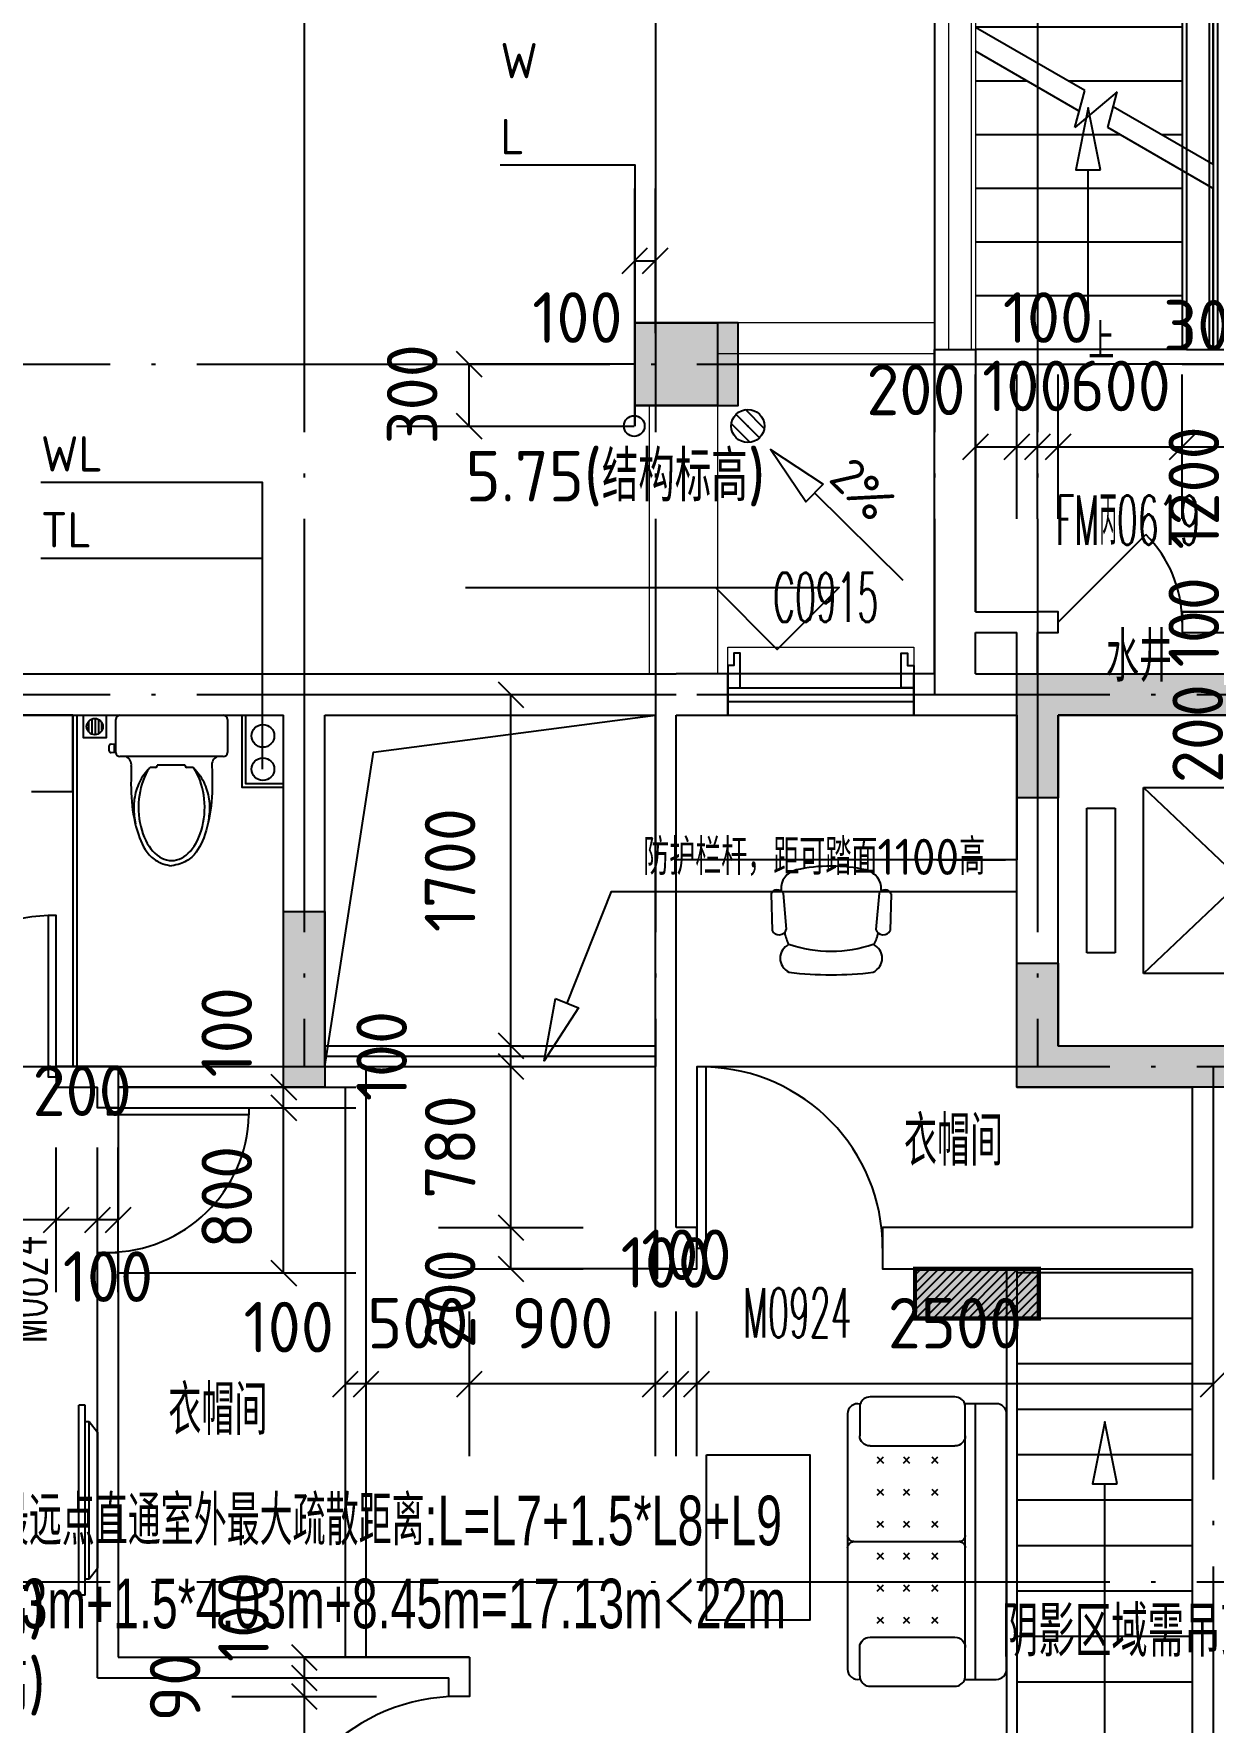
# Model space of a CAD drawing. Header units: millimetres. Extents: x -133666 to 228300, y -346623 to 180165.
# Drawn here: x -52664 to -46955, y -111564 to -103391 of the extents above; entities that cross this region are included whole.
import ezdxf
from ezdxf.enums import TextEntityAlignment as Align

# ---------------------------------------------------------------- set-up
doc = ezdxf.new("R2010")
doc.units = ezdxf.units.MM
doc.header["$LTSCALE"] = 1000
doc.linetypes.add('DASH', pattern=[0.35, 0.25, -0.1])
doc.linetypes.add('DOTE', pattern=[2.42, 2, -0.2, 0.02, -0.2])
doc.layers.get('0').update_dxf_attribs({"linetype": 'CONTINUOUS'})
doc.layers.add('0看线', color=9, linetype='CONTINUOUS', lineweight=0)
for name, color, linetype in [('0铝板', 34, 'CONTINUOUS'), ('0门窗套', 47, 'CONTINUOUS'), ('A-Lvtry', 5, 'CONTINUOUS'), ('AXIS_轴线_A', 1, 'DOTE'), ('COLU_柱墙_A', 2, 'CONTINUOUS'), ('COMP_栏杆_A', 163, 'CONTINUOUS'), ('DIM_引注_A', 3, 'CONTINUOUS'), ('DIM_标注_A', 3, 'CONTINUOUS'), ('DIM_标高_A', 3, 'CONTINUOUS'), ('DIM_符号_A', 3, 'CONTINUOUS'), ('EQU_厨卫设备_A', 6, 'CONTINUOUS'), ('EQU_活动家具_A', 237, 'CONTINUOUS'), ('EQUIP-箱柜', 3, 'CONTINUOUS'), ('HATCH_通用填充_A', 251, 'CONTINUOUS'), ('LINE_细线_A', 9, 'CONTINUOUS'), ('M门窗标号', 1, 'CONTINUOUS'), ('PUB_DIM', 3, 'CONTINUOUS'), ('STAIR_楼电梯_A', 9, 'CONTINUOUS'), ('TEXT_房间名称_A', 6, 'CONTINUOUS'), ('VPIPE-雨水', 4, 'DASH'), ('WALL_填充墙_A', 2, 'CONTINUOUS'), ('WIN_门窗_A', 4, 'CONTINUOUS')]:
    doc.layers.add(name, color=color, linetype=linetype)
doc.styles.add('_TCH_DIM', font='SIMPLEX.shx', dxfattribs={"width": 0.7, "bigfont": 'GBCBIG.shx'})
doc.styles.add('_TEL_DIM', font='', dxfattribs={"width": 0.8, "height": 3.5})
doc.styles.add('_中哲汉字字母', font='ZZ中哲字母', dxfattribs={"width": 0.7, "bigfont": 'ZZ中哲汉字'})
doc.styles.add('CADReader_TextStyle', font='tssdeng.shx', dxfattribs={"height": 0.2, "bigfont": 'gbcbig.shx'})
doc.styles.get('_TEL_DIM').set_extended_font_data('SimSun')

# ---------------------------------------------------------------- blocks, each defined once
blk = doc.blocks.new('mct-tl')
at = {"layer": '0门窗套'}
blk.add_lwpolyline([(60, 0), (60, -166.7), (30, -166.7), (30, -106.7), (0, -106.7), (0, 0), (60, 0)], dxfattribs=at)
blk = doc.blocks.new('hgjjujsg')
at = {"layer": '0看线'}
blk.add_lwpolyline([(10280, -396.7), (10280, -200), (9380, -200), (9380, -396.7)], dxfattribs=at)
at = {"layer": '0门窗套', "xscale": -1, "rotation": 180}
blk.add_blockref('mct-tl', (9380, -396.7), dxfattribs=at)
at = {"layer": '0门窗套', "rotation": 180}
blk.add_blockref('mct-tl', (10280, -396.7), dxfattribs=at)
blk = doc.blocks.new('tgueuiisyeuuw')
at = {"layer": 'HATCH_通用填充_A'}
h = blk.add_hatch(color=256, dxfattribs=at)
h.dxf.hatch_style = 1
h.paths.add_polyline_path([(2740, -1590), (2740, -1990), (3140, -1990), (3140, -1590)])
at = {"layer": '0看线'}
for p, q in [((240, -1590), (240, -440)), ((310, -1590), (310, -440)), ((420, -1590), (420, -440)), ((440, -1590), (440, -440)), ((2740, -1590), (2740, -440)), ((2760, -1590), (2760, -440)), ((2870, -1590), (2870, -440)), ((2940, -1590), (2940, -440)), ((240, -1990), (240, -3870)), ((310, -3870), (310, -1990)), ((420, -3870), (420, -1990)), ((440, -1990), (440, -3870)), ((2740, -1990), (2740, -3870)), ((2760, -3870), (2760, -1990)), ((2870, -3870), (2870, -1990)), ((2940, -1990), (2940, -3870)), ((-810, -3740), (240, -3740)), ((2940, -3740), (3990, -3740)), ((-810, -3890), (240, -3890)), ((2940, -3890), (3990, -3890))]:
    blk.add_line(p, q, dxfattribs=at)
for points in [[(-1140, -4140), (-1140, -5440)], [(-810, -4140), (-810, -5440)], [(3990, -4140), (3990, -5440)], [(4320, -4140), (4320, -5440)]]:
    blk.add_lwpolyline(points, dxfattribs=at)
at = {"layer": '0铝板'}
for points in [[(990, -120), (2190, -120), (2190, -240), (990, -240), (990, -120)], [(1265, -240), (1265, -150), (1315, -150), (1315, -180), (1365, -180), (1365, -150), (1415, -150), (1415, -180), (1465, -180), (1465, -150), (1515, -150), (1515, -180), (1565, -180), (1565, -150), (1590, -150)], [(1915, -240), (1915, -150), (1865, -150), (1865, -180), (1815, -180), (1815, -150), (1765, -150), (1765, -180), (1715, -180), (1715, -150), (1665, -150), (1665, -180), (1615, -180), (1615, -150), (1590, -150)]]:
    blk.add_lwpolyline(points, dxfattribs=at)
at = {"layer": 'COLU_柱墙_A', "linetype": 'Continuous'}
for points in [[(440, -40), (440, -440), (40, -440), (40, -40), (440, -40)], [(3140, -40), (3140, -440), (2740, -440), (2740, -40), (3140, -40)], [(440, -1590), (440, -1990), (40, -1990), (40, -1590), (440, -1590)], [(3140, -1590), (3140, -1990), (2740, -1990), (2740, -1590), (3140, -1590)], [(-810, -4140), (-810, -3740), (-1210, -3740), (-1210, -4140), (-810, -4140)], [(4390, -4140), (4390, -3740), (3990, -3740), (3990, -4140), (4390, -4140)]]:
    blk.add_lwpolyline(points, dxfattribs=at)
at = {"layer": 'STAIR_楼电梯_A'}
for p, q in [((440, -1790), (1460, -1790)), ((1460, -1790), (500, -1790)), ((1440, -1790), (1440, -3870)), ((1460, -1790), (1460, -3870)), ((1720, -1790), (1460, -1790)), ((1570, -1790), (1570, -3870)), ((1610, -1790), (1570, -1790)), ((1590, -2974.2), (1590, -1790)), ((1590, -1790), (1590, -3870)), ((1590, -2974.2), (1590, -1790)), ((1590, -1790), (1590, -2974.2)), ((1590, -1790), (1590, -3870)), ((1610, -1790), (1610, -3870)), ((1720, -1790), (2740, -1790)), ((1720, -1790), (1720, -3870)), ((1730, -1790), (2680, -1790)), ((1740, -1790), (1740, -3870)), ((1440, -2050), (440, -2050)), ((1740, -2050), (2740, -2050)), ((1440, -2310), (440, -2310)), ((1740, -2310), (2740, -2310)), ((2212.1, -2615.1), (2740, -2310.3)), ((2238.9, -2715.1), (2740, -2425.8)), ((1440, -2570), (440, -2570)), ((1740, -2570), (2290.2, -2570)), ((2260.5, -2795.5), (2212.1, -2615.1)), ((2490.2, -2570), (2740, -2570)), ((1590, -2974.2), (2073.8, -2694.9)), ((2100.6, -2794.9), (2054.4, -2622.6)), ((2054.4, -2622.6), (2260.5, -2795.5)), ((1440, -2830), (440, -2830)), ((1590, -3089.7), (2100.6, -2794.9)), ((1740, -2830), (1839.8, -2830)), ((2039.8, -2830), (2740, -2830)), ((1440, -3090), (440, -3090)), ((1590, -3870), (1590, -3089.7)), ((1590, -3870), (1590, -3089.7)), ((1590, -3089.7), (1590, -3870)), ((1740, -3090), (2740, -3090)), ((1440, -3350), (440, -3350)), ((1740, -3350), (2740, -3350)), ((1440, -3610), (440, -3610)), ((1740, -3610), (2740, -3610)), ((1460, -3870), (440, -3870)), ((1720, -3870), (1460, -3870)), ((1720, -3870), (2740, -3870))]:
    blk.add_line(p, q, dxfattribs=at)
at = {"layer": 'WALL_填充墙_A', "linetype": 'Continuous'}
blk.add_lwpolyline([(2740, -440), (2740, -240), (440, -240), (440, -440), (2740, -440)], dxfattribs=at)
blk = doc.blocks.new('h54j54j45j4m')
at = {"layer": 'TEXT_房间名称_A', "style": '_中哲汉字字母', "width": 0.7}
for s, p in [('水井', (-286658.8, 324364.1)), ('衣帽间', (-287636.7, 322020)), ('衣帽间', (-291197.3, 320717.6)), ('室内最远点直通室外最大疏散距离:L=L7+1.5*L8+L9', (-292351.8, 320183.1)), ('=2.63m+1.5*4.03m+8.45m=17.13m＜22m', (-292351.8, 319781.1))]:
    blk.add_text(s, height=240, dxfattribs=at).set_placement(p)
blk = doc.blocks.new('554y54y')
at = {"layer": 'M门窗标号', "style": '_TCH_DIM', "width": 0.494118}
for s, p in [('FM丙0619', (-286902.8, 325026.1)), ('C0915', (-288270.4, 324652.5)), ('M0924', (-288415.6, 321189.3))]:
    blk.add_text(s, height=238, dxfattribs=at).set_placement(p)
blk.add_text('M0824', height=238, rotation=90, dxfattribs=at).set_placement((-291788.1, 321161))
blk = doc.blocks.new('A$C2E3860E6')
at = {"layer": 'HATCH_通用填充_A'}
h = blk.add_hatch(color=256, dxfattribs=at)
h.dxf.hatch_style = 1
h.paths.add_polyline_path([(39600, 200), (40000, 200), (40000, 0), (39400, 0), (39400, 850), (39600, 850)])
h.paths.add_polyline_path([(46600, 200), (46200, 200), (46200, 0), (46800, 0), (46800, 850), (46600, 850)])
h.paths.add_polyline_path([(22400, 200), (22800, 200), (22800, 0), (22200, 0), (22200, 850), (22400, 850)])
h.paths.add_polyline_path([(29400, 200), (29000, 200), (29000, 0), (29600, 0), (29600, 850), (29400, 850)])
h.paths.add_polyline_path([(41950, 15750), (41450, 15750), (41450, 15350), (41950, 15350)])
h.paths.add_polyline_path([(44750, 15750), (44250, 15750), (44250, 15350), (44750, 15350)])
h.paths.add_polyline_path([(38600, 9900), (38600, 10750), (38800, 10750), (38800, 9900)])
h.paths.add_polyline_path([(47600, 9900), (47600, 10750), (47400, 10750), (47400, 9900)])
h.paths.add_polyline_path([(41950, 17300), (41450, 17300), (41450, 16900), (41950, 16900)])
h.paths.add_polyline_path([(44750, 17300), (44250, 17300), (44250, 16900), (44750, 16900)])
h.paths.add_polyline_path([(40800, 13600), (40300, 13600), (40300, 13200), (40800, 13200)])
h.paths.add_polyline_path([(45900, 13600), (45400, 13600), (45400, 13200), (45900, 13200)])
h.paths.add_polyline_path([(35700, 11700), (35700, 11200), (35500, 11200), (35500, 11900), (36350, 11900), (36350, 11700)])
h.paths.add_polyline_path([(34600, 9900), (34600, 8450), (34400, 8450), (34400, 10100), (34600, 10100)])
h.paths.add_polyline_path([(35150, 5900), (34600, 5900), (34600, 6550), (34400, 6550), (34400, 5700), (35150, 5700)])
h.paths.add_polyline_path([(43200, 5900), (43000, 5900), (43000, 5050), (43200, 5050)])
h.paths.add_polyline_path([(43850, 11700), (43850, 11300), (44050, 11300), (44050, 11900), (42150, 11900), (42150, 9900), (44050, 9900), (44050, 10500), (43850, 10500), (43850, 10100), (42350, 10100), (42350, 11700)])
h.paths.add_polyline_path([(50500, 11700), (50500, 11200), (50700, 11200), (50700, 11900), (49850, 11900), (49850, 11700)])
h.paths.add_polyline_path([(51600, 9900), (51600, 8450), (51800, 8450), (51800, 10100), (51600, 10100)])
h.paths.add_polyline_path([(51050, 5900), (51600, 5900), (51600, 6550), (51800, 6550), (51800, 5700), (51050, 5700)])
h.paths.add_polyline_path([(24750, 15750), (24250, 15750), (24250, 15350), (24750, 15350)])
h.paths.add_polyline_path([(27550, 15750), (27050, 15750), (27050, 15350), (27550, 15350)])
h.paths.add_polyline_path([(21400, 9900), (21400, 10750), (21600, 10750), (21600, 9900)])
h.paths.add_polyline_path([(30400, 9900), (30400, 10750), (30200, 10750), (30200, 9900)])
h.paths.add_polyline_path([(24750, 17300), (24250, 17300), (24250, 16900), (24750, 16900)])
h.paths.add_polyline_path([(27550, 17300), (27050, 17300), (27050, 16900), (27550, 16900)])
h.paths.add_polyline_path([(23600, 13600), (23100, 13600), (23100, 13200), (23600, 13200)])
h.paths.add_polyline_path([(28700, 13600), (28200, 13600), (28200, 13200), (28700, 13200)])
h.paths.add_polyline_path([(18500, 11700), (18500, 11200), (18300, 11200), (18300, 11900), (19150, 11900), (19150, 11700)])
h.paths.add_polyline_path([(17400, 9900), (17400, 8450), (17200, 8450), (17200, 10100), (17400, 10100)], flags=17)
h.paths.add_polyline_path([(17950, 5900), (17400, 5900), (17400, 6550), (17200, 6550), (17200, 5700), (17950, 5700)])
h.paths.add_polyline_path([(26000, 5900), (25800, 5900), (25800, 5050), (26000, 5050)])
h.paths.add_polyline_path([(25150, 11700), (25150, 11300), (24950, 11300), (24950, 11900), (26850, 11900), (26850, 9900), (24950, 9900), (24950, 10500), (25150, 10500), (25150, 10100), (26650, 10100), (26650, 11700)])
h.paths.add_polyline_path([(33300, 11700), (33300, 11200), (33500, 11200), (33500, 11900), (32650, 11900), (32650, 11700)])
h.paths.add_polyline_path([(34400, 9900), (34400, 8450), (34600, 8450), (34600, 10100), (34400, 10100)])
h.paths.add_polyline_path([(33850, 5900), (34400, 5900), (34400, 6550), (34600, 6550), (34600, 5700), (33850, 5700)])
h.paths.add_polyline_path([(9850, 15750), (10350, 15750), (10350, 15350), (9850, 15350)])
h.paths.add_polyline_path([(7050, 15750), (7550, 15750), (7550, 15350), (7050, 15350)])
h.paths.add_polyline_path([(13200, 9900), (13200, 10750), (13000, 10750), (13000, 9900)])
h.paths.add_polyline_path([(4200, 9900), (4200, 10750), (4400, 10750), (4400, 9900)])
h.paths.add_polyline_path([(9850, 17300), (10350, 17300), (10350, 16900), (9850, 16900)])
h.paths.add_polyline_path([(7050, 17300), (7550, 17300), (7550, 16900), (7050, 16900)])
h.paths.add_polyline_path([(11000, 13600), (11500, 13600), (11500, 13200), (11000, 13200)])
h.paths.add_polyline_path([(5900, 13600), (6400, 13600), (6400, 13200), (5900, 13200)])
h.paths.add_polyline_path([(16100, 11700), (16100, 11200), (16300, 11200), (16300, 11900), (15450, 11900), (15450, 11700)])
h.paths.add_polyline_path([(5200, 200), (5600, 200), (5600, 0), (5000, 0), (5000, 850), (5200, 850)])
h.paths.add_polyline_path([(17200, 9900), (17200, 8450), (17400, 8450), (17400, 10100), (17200, 10100)])
h.paths.add_polyline_path([(16650, 5900), (17200, 5900), (17200, 6550), (17400, 6550), (17400, 5700), (16650, 5700)])
h.paths.add_polyline_path([(12200, 200), (11800, 200), (11800, 0), (12400, 0), (12400, 850), (12200, 850)])
h.paths.add_polyline_path([(8600, 5900), (8800, 5900), (8800, 5050), (8600, 5050)])
h.paths.add_polyline_path([(9450, 11700), (9450, 11300), (9650, 11300), (9650, 11900), (7750, 11900), (7750, 9900), (9650, 9900), (9650, 10500), (9450, 10500), (9450, 10100), (7950, 10100), (7950, 11700)])
h.paths.add_polyline_path([(1300, 11700), (1300, 11200), (1100, 11200), (1100, 11900), (1950, 11900), (1950, 11700)])
h.paths.add_polyline_path([(200, 9900), (200, 8450), (0, 8450), (0, 10100), (200, 10100)])
h.paths.add_polyline_path([(750, 5900), (200, 5900), (200, 6550), (0, 6550), (0, 5700), (750, 5700)])
edge = h.paths.add_edge_path()
edge.add_line((38750, 5900), (38750, 5700))
edge.add_line((38750, 5700), (39400, 5700))
edge.add_line((39400, 5700), (39400, 5200))
edge.add_line((39400, 5200), (39600, 5200))
edge.add_line((39600, 5200), (39600, 5900))
edge.add_line((39600, 5900), (38750, 5900))
edge.add_line((47450, 5900), (47450, 5700))
edge.add_line((47450, 5700), (46800, 5700))
edge.add_line((46800, 5700), (46800, 5200))
edge.add_line((46800, 5200), (46600, 5200))
edge.add_line((46600, 5200), (46600, 5900))
edge.add_line((46600, 5900), (47450, 5900))
edge.add_line((21550, 5900), (21550, 5700))
edge.add_line((21550, 5700), (22200, 5700))
edge.add_line((22200, 5700), (22200, 5200))
edge.add_line((22200, 5200), (22400, 5200))
edge.add_line((22400, 5200), (22400, 5900))
edge.add_line((22400, 5900), (21550, 5900))
edge.add_line((30250, 5900), (30250, 5700))
edge.add_line((30250, 5700), (29600, 5700))
edge.add_line((29600, 5700), (29600, 5200))
edge.add_line((29600, 5200), (29400, 5200))
edge.add_line((29400, 5200), (29400, 5900))
edge.add_line((29400, 5900), (30250, 5900))
edge.add_line((13050, 5900), (13050, 5700))
edge.add_line((13050, 5700), (12400, 5700))
edge.add_line((12400, 5700), (12400, 5200))
edge.add_line((12400, 5200), (12200, 5200))
edge.add_line((12200, 5200), (12200, 5900))
edge.add_line((12200, 5900), (13050, 5900))
edge.add_line((4350, 5900), (4350, 5700))
edge.add_line((4350, 5700), (5000, 5700))
edge.add_line((5000, 5700), (5000, 5200))
edge.add_line((5000, 5200), (5200, 5200))
edge.add_line((5200, 5200), (5200, 5900))
edge.add_line((5200, 5900), (4350, 5900))
at = {"layer": 'COLU_柱墙_A', "elevation": 0}
blk.add_lwpolyline([(23600, 13600), (23100, 13600), (23100, 13200), (23600, 13200)], close=True, dxfattribs=at)
at = {"layer": 'COLU_柱墙_A'}
for points in [[(25150, 11700), (25150, 11300), (24950, 11300), (24950, 11900), (26850, 11900), (26850, 9900), (24950, 9900), (24950, 10500), (25150, 10500), (25150, 10100), (26650, 10100), (26650, 11700), (25150, 11700)], [(21400, 9900), (21400, 10750), (21600, 10750), (21600, 9900), (21400, 9900)]]:
    blk.add_lwpolyline(points, dxfattribs=at)
blk = doc.blocks.new('J54J6K6K')
at = {"layer": 'DIM_标注_A', "linetype": 'Continuous'}
for points in [[(-288939.9, 326051), (-288939.9, 326751)], [(-288840.3, 326051), (-288840.3, 326751)], [(-289001.8, 326339.2), (-288878.1, 326462.9)], [(-288902.2, 326339.2), (-288778.4, 326462.9)], [(-288939.9, 325601), (-288939.9, 326401), (-288840.3, 326401), (-288840.3, 325601)], [(-289804.8, 325962.9), (-289681.1, 325839.2)], [(-290092.9, 325901), (-289392.9, 325901)], [(-288942.9, 325901), (-289742.9, 325901), (-289742.9, 325601), (-288942.9, 325601)], [(-286740.3, 324401), (-285940.3, 324401), (-285940.3, 325901), (-286740.3, 325901)], [(-286290.3, 325901), (-285590.3, 325901)], [(-287290.3, 325151), (-287290.3, 325851)], [(-287090.3, 325151), (-287090.3, 325851)], [(-286990.3, 325151), (-286990.3, 325851)], [(-286890.3, 325151), (-286890.3, 325851)], [(-286290.3, 325151), (-286290.3, 325851)], [(-289804.8, 325662.9), (-289681.1, 325539.2)], [(-290092.9, 325601), (-289392.9, 325601)], [(-287352.2, 325439.2), (-287228.4, 325562.9)], [(-287152.2, 325439.2), (-287028.4, 325562.9)], [(-287052.2, 325439.2), (-286928.4, 325562.9)], [(-286952.2, 325439.2), (-286828.4, 325562.9)], [(-286352.2, 325439.2), (-286228.4, 325562.9)], [(-287290.3, 324701), (-287290.3, 325501), (-284990.3, 325501), (-284990.3, 324701)], [(-286290.3, 324701), (-285590.3, 324701)], [(-286290.3, 324601), (-285590.3, 324601)], [(-286290.3, 324401), (-285590.3, 324401)], [(-291440.3, 322501), (-291440.3, 321758.5), (-293640.3, 321758.5), (-293640.3, 322501)], [(-290702.2, 322462.9), (-290578.4, 322339.2)], [(-291440.3, 321501.1), (-290640.3, 321501.1), (-290640.3, 322401), (-291440.3, 322401)], [(-290990.3, 322401), (-290290.3, 322401)], [(-290702.2, 322363), (-290578.4, 322239.2)], [(-290990.3, 322301.1), (-290290.3, 322301.1)], [(-291740.3, 321408.5), (-291740.3, 322108.5)], [(-291540.3, 321408.5), (-291540.3, 322108.5)], [(-291440.3, 321408.5), (-291440.3, 322108.5)], [(-291802.2, 321696.6), (-291678.4, 321820.3)], [(-291602.2, 321696.6), (-291478.4, 321820.3)], [(-291502.2, 321696.6), (-291378.4, 321820.3)], [(-286140.3, 321764.1), (-286140.3, 320964.1), (-290340.3, 320964.1), (-290340.3, 321764.1)], [(-290702.2, 321563), (-290578.4, 321439.2)], [(-290990.3, 321501.1), (-290290.3, 321501.1)], [(-290340.3, 320614.1), (-290340.3, 321314.1)], [(-290240.3, 320614.1), (-290240.3, 321314.1)], [(-289740.3, 320614.1), (-289740.3, 321314.1)], [(-288840.3, 320614.1), (-288840.3, 321314.1)], [(-288740.3, 320614.1), (-288740.3, 321314.1)], [(-288640.5, 320614.1), (-288640.5, 321314.1)], [(-290402.2, 320902.2), (-290278.4, 321026)], [(-290302.2, 320902.2), (-290178.4, 321026)], [(-289802.2, 320902.2), (-289678.4, 321026)], [(-288902.2, 320902.2), (-288778.4, 321026)], [(-288802.2, 320902.2), (-288678.4, 321026)], [(-288702.3, 320902.2), (-288578.6, 321026)], [(-286202.2, 320902.2), (-286078.4, 321026)], [(-286202.2, 320902.2), (-286078.4, 321026)], [(-290602.2, 319702.9), (-290478.4, 319579.2)], [(-290890.3, 319641), (-290190.3, 319641)], [(-290602.2, 319602.9), (-290478.4, 319479.2)], [(-289740.3, 319641), (-290540.3, 319641), (-290540.3, 318301), (-289740.3, 318301)], [(-290890.3, 319541), (-290190.3, 319541)], [(-290602.2, 319513.3), (-290478.4, 319389.6)], [(-290890.3, 319451.5), (-290190.3, 319451.5)]]:
    blk.add_lwpolyline(points, dxfattribs=at)
at = {"layer": 'DIM_标高_A', "linetype": 'Continuous'}
blk.add_lwpolyline([(-289759.2, 324819.3), (-287950.2, 324819.3), (-288250.2, 324519.3), (-288550.2, 324819.3)], dxfattribs=at)
at = {"layer": 'DIM_符号_A', "linetype": 'Continuous'}
for points in [[(-289591.3, 326865.1), (-288939.9, 326865.1), (-288939.9, 325601)], [(-288027.6, 325319.5), (-288111.9, 325234.1), (-288283.2, 325487.6), (-288027.6, 325319.5)], [(-291815.2, 325329.1), (-290744.2, 325329.1), (-290744.2, 323940)], [(-288069.8, 325276.8), (-287642.2, 324854.6)], [(-291815.2, 324961.6), (-290744.2, 324961.6)], [(-289268.1, 322806.8), (-289053.3, 323347.1), (-287090.3, 323347.1)], [(-289323.8, 322829), (-289212.3, 322784.7), (-289378.9, 322528), (-289323.8, 322829)]]:
    blk.add_lwpolyline(points, dxfattribs=at)
at = {"layer": 'PUB_DIM', "linetype": 'Continuous'}
for points in [[(-289602.2, 324362.9), (-289478.4, 324239.2)], [(-289890.3, 324301), (-289190.3, 324301)], [(-288740.3, 321521), (-289540.3, 321521), (-289540.3, 324301), (-288740.3, 324301)], [(-289602.2, 322662.9), (-289478.4, 322539.2)], [(-289890.3, 322601), (-289190.3, 322601)], [(-289602.2, 322562.9), (-289478.4, 322439.2)], [(-289890.3, 322501), (-289190.3, 322501)], [(-289890.3, 321721), (-289190.3, 321721)], [(-289602.2, 321782.9), (-289478.4, 321659.2)], [(-289602.2, 321582.9), (-289478.4, 321459.2)], [(-289890.3, 321521), (-289190.3, 321521)]]:
    blk.add_lwpolyline(points, dxfattribs=at)
at = {"layer": 'DIM_引注_A', "color": 7, "style": 'CADReader_TextStyle'}
blk.add_text('阴影区域需吊顶，下方净高2400', height=245, dxfattribs=at).set_placement((-284390.8, 319888.5), align=Align.TOP_RIGHT)
at = {"layer": 'DIM_标注_A', "color": 7, "style": 'CADReader_TextStyle'}
for s, rotation, p in [('100', 360.00001, (-289217.9, 326126)), ('100', 360.00001, (-286940.3, 326126)), ('300', 360.00001, (-286140.3, 326089)), ('300', 90, (-290017.9, 325754.6)), ('200', 360.00001, (-287579.3, 325776)), ('100', 360.00001, (-287040.3, 325795)), ('600', 360.00001, (-286590.3, 325795)), ('1200', 90, (-286234.3, 325301)), ('100', 90, (-286234.3, 324651)), ('200', 90, (-286215.3, 324112)), ('100', 90, (-290915.3, 322666)), ('200', 360.00001, (-291615.3, 322383.5)), ('800', 90, (-290915.3, 321868.1)), ('100', 360.00001, (-291490.3, 321483.5)), ('100', 90, (-290834.3, 319836)), ('90', 90, (-291165.3, 319496.2))]:
    blk.add_text(s, height=245, rotation=rotation, dxfattribs=at).set_placement(p, align=Align.MIDDLE)
for s, p in [('100', (-288690.4, 321589.1)), ('100', (-288790.3, 321552.1)), ('500', (-289990.3, 321258.1)), ('900', (-289290.3, 321258.1)), ('2500', (-287390.4, 321258.1)), ('100', (-290615.3, 321239.1))]:
    blk.add_text(s, height=245, dxfattribs=at).set_placement(p, align=Align.MIDDLE)
at = {"layer": 'DIM_标高_A', "color": 7, "style": 'CADReader_TextStyle'}
blk.add_text('5.75(结构标高)', height=245, dxfattribs=at).set_placement((-289759.3, 325480.8), align=Align.TOP_LEFT)
for s, p in [('5.8(建筑标高)', (-291790.1, 319995.1)), ('5.75(结构标高)', (-291790.1, 319627.6))]:
    blk.add_text(s, height=245, dxfattribs=at).set_placement(p, align=Align.TOP_RIGHT)
at = {"layer": 'DIM_符号_A', "style": 'CADReader_TextStyle'}
for s, p in [('W', (-289591.3, 327232.6)), ('L', (-289591.3, 326865.1)), ('WL', (-291815.2, 325329.1)), ('TL', (-291815.2, 324961.6))]:
    blk.add_text(s, height=171.5, dxfattribs=at).set_placement(p, align=Align.BOTTOM_LEFT)
at = {"layer": 'DIM_符号_A', "color": 7, "style": 'CADReader_TextStyle'}
blk.add_text('2%%%', height=175, rotation=-44.64022, dxfattribs=at).set_placement((-287839.8, 325295.6), align=Align.MIDDLE)
blk.add_text('防护栏杆，距可踏面1100高', height=175, dxfattribs=at).set_placement((-288071.8, 323522.1), align=Align.MIDDLE)
at = {"layer": 'PUB_DIM', "color": 7, "style": 'CADReader_TextStyle'}
for s, p in [('1700', (-289834.3, 323451)), ('100', (-290165.3, 322551)), ('780', (-289834.3, 322111)), ('200', (-289834.3, 321376))]:
    blk.add_text(s, height=245, rotation=449.99999, dxfattribs=at).set_placement(p, align=Align.MIDDLE)
blk = doc.blocks.new('A$C43C32891')
at = {"layer": 'EQU_活动家具_A'}
for p, q in [((410, 2950), (10, 2950)), ((410, 2400), (410, 2950)), ((210, 2885), (210, 2465)), ((0, 2675), (420, 2675)), ((410, 2400), (10, 2400)), ((592.3, 2375), (592.3, 575)), ((844.1, 2375), (844.1, 575)), ((3019.3, 1015), (3019.3, 1935)), ((3019.3, 1015), (3019.3, 1935)), ((3049.3, 1935), (3019.3, 1935)), ((3049.3, 1015), (3049.3, 1935)), ((3049.3, 1856.2), (3068.2, 1856.2)), ((3068.2, 1093.8), (3068.2, 1856.2)), ((3068.2, 1856.2), (3110, 1804.4)), ((3110, 1804.4), (3110, 1145.6)), ((3068.2, 1093.8), (3110, 1145.6)), ((3049.3, 1093.8), (3068.2, 1093.8)), ((3049.3, 1015), (3019.3, 1015)), ((410, 550), (10, 550)), ((410, 550), (410, 0)), ((210, 65), (210, 485)), ((0, 275), (420, 275)), ((410, 0), (10, 0))]:
    blk.add_line(p, q, dxfattribs=at)
for points in [[(80, 2805), (80, 2545), (340, 2545), (340, 2805)], [(10, 575), (10, 2375), (2210, 2375), (2210, 575)], [(447.1, 2204.9), (70.7, 2204.9), (70.7, 1504.6), (447.1, 1504.6)], [(447.1, 745.1), (70.7, 745.1), (70.7, 1445.4), (447.1, 1445.4)], [(80, 145), (80, 405), (340, 405), (340, 145)]]:
    blk.add_lwpolyline(points, close=True, dxfattribs=at)
for points in [[(112.5, 2772.5), (112.5, 2577.5), (307.5, 2577.5), (307.5, 2772.5), (112.5, 2772.5)], [(112.5, 177.5), (112.5, 372.5), (307.5, 372.5), (307.5, 177.5), (112.5, 177.5)]]:
    blk.add_lwpolyline(points, dxfattribs=at)
blk = doc.blocks.new('A$C34F157F5')
at = {"layer": 'EQU_活动家具_A'}
for p, q in [((0, 1256.2), (1650, 1256.2, 0)), ((0, 556.2), (0, 1256.2)), ((1650, 1256.2, 0), (1650, 556.2, 0)), ((1650, 556.2, 0), (0, 556.2)), ((1262.5, 556.2, 0), (1594.6, 556.2, 0)), ((508.4, 411.6, 0), (508.9, 405, 0)), ((992.4, 411.6, 0), (991.8, 405, 0)), ((992.4, 411.6, 0), (992, 405.1, 0)), ((459.5, 391.3, 0), (464.5, 214.1, 0)), ((518.3, 394.7, 0), (533.3, 219.1, 0)), ((982.5, 394.7, 0), (967.4, 219.1, 0)), ((1041.3, 391.3, 0), (1036.2, 214.1, 0))]:
    blk.add_line(p, q, dxfattribs=at)
for centre, major_axis, start_param, end_param in [((609.2, 419.5, 0), (101.2, 0), 1.851945, 3.228859), ((750.4, -118.6, 0), (-713.4, 0), 4.472843, 4.951935), ((891.6, 419.5, 0), (-101.2, 0), 3.054326, 4.43124), ((489.7, 382.1, 0), (31.9, 0), 0.454538, 2.814934), ((1011.1, 382.1, 0), (-31.9, 0), 3.468251, 5.828647), ((498, 226.4, 0), (36.2, 0), 3.528295, 6.058626), ((726.5, 228.6, 0), (202.4, 0), 3.269608, 3.599082), ((777.1, 228.6, 0), (-202.4, 0), 2.68114, 3.000304), ((1002.7, 226.4, 0), (36.2, 0), 3.366152, 5.896483), ((590.7, 80, 0), (-87.4, 0), -1.040344, 1.040344), ((750.4, 633.2, 0), (574.5, 0), 4.349517, 5.075261), ((910.1, 80, 0), (-87.4, 0), 2.101249, 4.181937), ((750.4, 1428.4, 0), (1581.5, 0), 4.583073, 4.841705)]:
    blk.add_ellipse(centre, major_axis=major_axis, ratio=0.903226, start_param=start_param, end_param=end_param, dxfattribs=at)
blk = doc.blocks.new('座便')
for p, q in [((-270, -200), (-270, -40)), ((-250, -20), (250, -20)), ((270, -40), (270, -200)), ((-270, -162.3), (-292.7, -160.5)), ((-270, -162.3), (-292.7, -160.5)), ((-276.1, -198.8), (-276.1, -161.8)), ((-276.1, -198.8), (-276.1, -161.8)), ((-303.5, -170.5), (-303.5, -190.2)), ((-303.5, -170.5), (-303.5, -190.2)), ((-292.7, -200.1), (-270, -198.4)), ((-292.7, -200.1), (-270, -198.4)), ((-221.7, -220), (-250, -220)), ((221.7, -220), (-221.7, -220)), ((221.7, -220), (-221.7, -220)), ((250, -220), (221.7, -220)), ((-77.3, -272.6), (-100.5, -272.6)), ((-77.3, -272.6), (-100.5, -272.6)), ((-69.3, -262), (-69.3, -264.6)), ((65.1, -262), (-69.3, -262)), ((-69.3, -262), (-69.3, -264.6)), ((65.1, -262), (-69.3, -262)), ((65.1, -264.6), (65.1, -262)), ((65.1, -264.6), (65.1, -262)), ((100.5, -272.6), (73.1, -272.6)), ((100.5, -272.6), (73.1, -272.6))]:
    blk.add_line(p, q)
for centre, radius, start, end in [((-250, -40), 20, 90, 180), ((250, -40), 20, 0, 90), ((250, -40), 20, 0, 90), ((-293.5, -170.5), 10, 85.56158, 180), ((-293.5, -170.5), 10, 85.56158, 180), ((-293.5, -190.2), 10, 180, 274.43842), ((-293.5, -190.2), 10, 180, 274.43842), ((-250, -200), 20, 180, 270), ((-238.3, -260.4), 43.7, 351.37849, 67.65047), ((238.3, -260.4), 43.7, 112.34953, 188.62151), ((250, -200), 20, 270, 0), ((-100.5, -280.6), 8, 90, 145.22779), ((-100.5, -280.6), 8, 90, 145.22779), ((-77.3, -264.6), 8, 270, 0), ((-77.3, -264.6), 8, 270, 0), ((73.1, -264.6), 8, 180, 270), ((73.1, -264.6), 8, 180, 270), ((100.5, -280.6), 8, 34.77221, 90), ((100.5, -280.6), 8, 34.77221, 90)]:
    blk.add_arc(centre, radius, start, end)
blk.add_ellipse((0, -466.8), major_axis=(0, 256.5), ratio=0.624298, start_param=0.73236, end_param=5.550825)
for points, knots in [([(-195.1, -266.9), (-196.6, -324.4), (-199.4, -436.2), (-170.6, -586.5), (-119.1, -698.5), (-49.6, -739.9), (-14.2, -746.4), (0, -749)], [0, 0, 0, 0, 171.873008, 333.949451, 459.747669, 524.048243, 567.39816, 567.39816, 567.39816, 567.39816]), ([(-107.1, -276), (-116.1, -285.9), (-144.6, -317.3), (-174.9, -382.8), (-187.7, -466.4), (-179.2, -520.4), (-175, -546.4)], [0, 0, 0, 0, 40.186691, 126.909564, 211.63779, 290.070492, 290.070492, 290.070492, 290.070492]), ([(-107.1, -276), (-116.1, -285.9), (-144.6, -317.3), (-174.9, -382.8), (-187.7, -466.4), (-179.2, -520.4), (-175, -546.4)], [0, 0, 0, 0, 40.186691, 126.909564, 211.63779, 290.070492, 290.070492, 290.070492, 290.070492]), ([(195.1, -266.9), (196.6, -324.4), (199.4, -436.2), (170.6, -586.5), (119.1, -698.5), (49.6, -739.9), (14.2, -746.4), (0, -749)], [0, 0, 0, 0, 171.873008, 333.949451, 459.747669, 524.048243, 567.39816, 567.39816, 567.39816, 567.39816]), ([(107.1, -276), (116.1, -285.9), (144.6, -317.3), (174.9, -382.8), (187.7, -466.4), (179.2, -520.4), (175, -546.4)], [0, 0, 0, 0, 40.186691, 126.909564, 211.63779, 290.070492, 290.070492, 290.070492, 290.070492]), ([(107.1, -276), (116.1, -285.9), (144.6, -317.3), (174.9, -382.8), (187.7, -466.4), (179.2, -520.4), (175, -546.4)], [0, 0, 0, 0, 40.186691, 126.909564, 211.63779, 290.070492, 290.070492, 290.070492, 290.070492])]:
    blk.add_open_spline(points, degree=3, knots=knots)
blk = doc.blocks.new('*X834')
at = {"color": 0}
for p, q in [((-250, 32.8), (-82.8, 200)), ((-250, 68.2), (-118.2, 200)), ((-250, 103.6), (-153.6, 200)), ((-250, 138.9), (-188.9, 200)), ((-250, 174.3), (-224.3, 200)), ((-247.5, 0), (-47.5, 200)), ((-212.1, 0), (-12.1, 200)), ((-176.8, 0), (23.2, 200)), ((-141.4, 0), (58.6, 200)), ((-106.1, 0), (93.9, 200)), ((-70.7, 0), (129.3, 200)), ((-35.4, 0), (164.6, 200)), ((0, 0), (200, 200)), ((35.4, 0), (235.4, 200)), ((70.7, 0), (250, 179.3)), ((106.1, 0), (250, 143.9)), ((141.4, 0), (250, 108.6)), ((176.8, 0), (250, 73.2)), ((212.1, 0), (250, 37.9)), ((247.5, 0), (250, 2.5))]:
    blk.add_line(p, q, dxfattribs=at)
blk = doc.blocks.new('$equip$00002943')
for p, q in [((-0.75, 0.6), (-0.75, 0)), ((0.75, 0.6), (-0.75, 0.6)), ((0.75, 0), (0.75, 0.6)), ((-0.75, 0), (0.75, 0))]:
    blk.add_line(p, q)
for points, const_width in [([(-0.75, 0.6), (-0.75, 0), (0.75, 0), (0.75, 0.6), (-0.75, 0.6), (-0.75, 0)], 0.05), ([(-0.75, 0.3), (0.75, 0.3)], 0.6)]:
    blk.add_lwpolyline(points, dxfattribs=dict(const_width=const_width))
for p in [(0, 0.6), (-0.75, 0.3), (0.75, 0.3), (0, 0)]:
    blk.add_point(p)
at = {"xscale": 0.00300000000061118, "yscale": 0.00300000000061118, "zscale": 0.00300000000061118}
blk.add_blockref('*X834', (0, 0), dxfattribs=at)
at = {"color": 7, "style": '_TEL_DIM', "flags": 1}
for tag in ['A', 'REMARK']:
    blk.add_attdef(tag, text='', height=0.00002, dxfattribs=at).set_placement((0, 0), align=Align.MIDDLE_CENTER)

msp = doc.modelspace()

# ---------------------------------------------------------------- hatches: boundary and pattern name
at = {"layer": 'EQU_厨卫设备_A'}
h = msp.add_hatch(dxfattribs=at)
h.set_pattern_fill('ANSI31', color=256, scale=10, angle=225, style=0)
h.set_pattern_definition([(270, (432615.536, -5497096.845), (-15.875, -9e-15), [])])
edge = h.paths.add_edge_path()
edge.add_arc((-52368.9, -106744.6), 39.3, 0, 360, ccw=False)

# ---------------------------------------------------------------- linework, layer by layer
at = {"layer": 'AXIS_轴线_A', "linetype": 'DOTE'}
for p, q in [((-51355, -100899.6), (-51355, -108389.6)), ((-49655, -100899.6, 0), (-49655, -108389.6, 0)), ((-48305, -100899.6), (-48305, -106589.6)), ((-47805, -100899.6), (-47805, -108389.6)), ((-73655, -104989.6), (-20255, -104989.6)), ((-73655, -106589.6), (-20255, -106589.6)), ((-73655, -108389.6), (-20255, -108389.6)), ((-46955, -108389.6), (-46955, -119189.6)), ((-73655, -110885), (-20255, -110885))]:
    msp.add_line(p, q, dxfattribs=at)
at = {"layer": 'COMP_栏杆_A'}
for p, q in [((-51255, -108289.6), (-49655, -108289.6)), ((-51255, -108339.6), (-49655, -108339.6)), ((-51255, -108389.6), (-49655, -108389.6))]:
    msp.add_line(p, q, dxfattribs=at)
at = {"layer": 'DIM_符号_A', "linetype": 'Continuous'}
for points in [[(-47500, -104049.6), (-47560, -103749.6), (-47620, -104049.6), (-47500, -104049.6)], [(-47560, -104789.6), (-47560, -104049.6)], [(-47420, -110410.3), (-47480, -110110.3), (-47540, -110410.3), (-47420, -110410.3)], [(-47955, -112064.6), (-47480, -112064.3), (-47480, -110410.3)]]:
    msp.add_lwpolyline(points, dxfattribs=at)
at = {"layer": 'EQU_厨卫设备_A'}
for p, q in [((-49151.1, -105346.2), (-49264.3, -105233.1)), ((-49128.5, -105300.9), (-49219, -105210.4)), ((-49196.4, -105368.8), (-49286.9, -105278.3)), ((-52475, -106689.6), (-52475, -108389.6)), ((-52455, -106689.6), (-52455, -108389.6))]:
    msp.add_line(p, q, dxfattribs=at)
for points in [[(-52675.8, -107059.6), (-52475, -107059.6), (-52475, -106689.6), (-53435, -106689.6), (-53435, -107059.6), (-53234.3, -107059.6)], [(-51455, -107039.6), (-51655, -107039.6), (-51655, -106689.6)], [(-51455, -107021.6), (-51637, -107021.6), (-51637, -106689.6)]]:
    msp.add_lwpolyline(points, dxfattribs=at)
msp.add_lwpolyline([(-52423.9, -106689.6), (-52313.9, -106689.6), (-52313.9, -106799.6), (-52423.9, -106799.6)], close=True, dxfattribs=at)
for centre, radius in [((-49207.7, -105289.6), 80), ((-52368.9, -106744.6), 39.3), ((-51555, -106789.6), 55), ((-51555, -106950.6), 55)]:
    msp.add_circle(centre, radius, dxfattribs=at)
msp.add_point((-49207.7, -105289.6), dxfattribs=at)
at = {"layer": 'EQU_活动家具_A'}
for p, q in [((-48666.2, -110038.9), (-48666.2, -110177.4)), ((-48155, -111340.3), (-48155, -110038.9)), ((-48105, -111356.7), (-48105, -110022.5)), ((-48616.2, -110226.7), (-48205, -110226.7)), ((-48581.7, -110309.9), (-48551.6, -110280.2)), ((-48581.7, -110280.2), (-48551.6, -110309.9)), ((-48454.7, -110309.9), (-48424.5, -110280.2)), ((-48454.7, -110280.2), (-48424.5, -110309.9)), ((-48317.6, -110309.9), (-48287.4, -110280.2)), ((-48317.6, -110280.2), (-48287.4, -110309.9)), ((-48581.7, -110465.2), (-48551.6, -110435.5)), ((-48581.7, -110435.5), (-48551.6, -110465.2)), ((-48454.7, -110465.2), (-48424.5, -110435.5)), ((-48454.7, -110435.5), (-48424.5, -110465.2)), ((-48317.6, -110435.5), (-48287.4, -110465.2)), ((-48317.6, -110465.2), (-48287.4, -110435.5)), ((-48581.7, -110620.4), (-48551.6, -110590.7)), ((-48581.7, -110590.7), (-48551.6, -110620.4)), ((-48454.7, -110620.4), (-48424.5, -110590.7)), ((-48454.7, -110590.7), (-48424.5, -110620.4)), ((-48317.6, -110620.4), (-48287.4, -110590.7)), ((-48317.6, -110590.7), (-48287.4, -110620.4)), ((-48695.1, -110689.6), (-48185, -110689.6)), ((-48581.7, -110744.7), (-48551.6, -110774.4)), ((-48581.7, -110774.4), (-48551.6, -110744.7)), ((-48454.7, -110744.7), (-48424.5, -110774.4)), ((-48454.7, -110774.4), (-48424.5, -110744.7)), ((-48317.6, -110744.7), (-48287.4, -110774.4)), ((-48317.6, -110774.4), (-48287.4, -110744.7)), ((-48581.7, -110899.9), (-48551.6, -110929.7)), ((-48581.7, -110929.7), (-48551.6, -110899.9)), ((-48454.7, -110899.9), (-48424.5, -110929.7)), ((-48454.7, -110929.7), (-48424.5, -110899.9)), ((-48317.6, -110929.7), (-48287.4, -110899.9)), ((-48317.6, -110899.9), (-48287.4, -110929.7)), ((-48581.7, -111055.2), (-48551.6, -111084.9)), ((-48581.7, -111084.9), (-48551.6, -111055.2)), ((-48454.7, -111055.2), (-48424.5, -111084.9)), ((-48454.7, -111084.9), (-48424.5, -111055.2)), ((-48317.6, -111055.2), (-48287.4, -111084.9)), ((-48317.6, -111084.9), (-48287.4, -111055.2)), ((-48616.2, -111152.6), (-48205, -111152.6)), ((-48666.2, -111340.3), (-48666.2, -111201.8))]:
    msp.add_line(p, q, dxfattribs=at)
msp.add_lwpolyline([(-48157.9, -110022.5, 0.318965), (-48205, -109989.6), (-48616.2, -109989.6, 0.327959), (-48663.8, -110023.9, 0.484055), (-48725, -110071.8), (-48725, -111307.4, 0.484055), (-48663.8, -111355.3, 0.327959), (-48616.2, -111389.6), (-48205, -111389.6, 0.318965), (-48157.9, -111356.7), (-48005, -111356.7, 0.414156), (-47955, -111307.4), (-47955, -110071.8, 0.414156), (-48005, -110022.5), (-48157.9, -110022.5)], format="xyb", close=True, dxfattribs=at)
msp.add_lwpolyline([(-49408, -110270.4), (-48908, -110270.4), (-48908, -111070.4), (-49408, -111070.4), (-49408, -110270.4)], dxfattribs=at)
for centre, start, end in [((-48616.6, -110039.2), 162.11122, 179.65234), ((-48204.7, -110039.2), 0.43854, 19.66402), ((-48616.6, -111340), 180.34766, 197.88878), ((-48204.7, -111340), 340.33598, 359.56146)]:
    msp.add_arc(centre, 49.6, start, end, dxfattribs=at)
at = {"layer": 'EQU_活动家具_A', "extrusion": (0, 0, -1)}
for centre, major_axis, start_param, end_param in [((-48616.2, -110177.4), (-50, 0), 4.712389, 6.283185), ((-48205, -110177.4), (50, 0), 0, 1.570796), ((-48695.1, -110660.1), (-30, 0), 4.712389, 6.283185), ((-48185, -110660.1), (30, 0), 0, 1.570796), ((-48695.1, -110719.2), (30, 0), 3.141593, 4.712389), ((-48185, -110719.2), (-30, 0), 1.570796, 3.141593), ((-48616.2, -111201.8), (50, 0), 3.141593, 4.712389), ((-48205, -111201.8), (-50, 0), 1.570796, 3.141593)]:
    msp.add_ellipse(centre, major_axis=major_axis, ratio=0.985, start_param=start_param, end_param=end_param, dxfattribs=at)
at = {"layer": 'LINE_细线_A'}
msp.add_lwpolyline([(-51255, -108389.6), (-51020, -106867.6), (-49655, -106689.6)], dxfattribs=at)
at = {"layer": 'STAIR_楼电梯_A'}
for p, q in [((-47292.5, -107039.6), (-46342.5, -107039.6)), ((-47292.5, -107939.6), (-47292.5, -107039.6)), ((-47292.5, -107039.6), (-46342.5, -107939.6)), ((-46342.5, -107039.6), (-47292.5, -107939.6)), ((-47567.5, -107139.6), (-47430, -107139.6)), ((-47567.5, -107839.6), (-47567.5, -107139.6)), ((-47430, -107139.6), (-47430, -107839.6)), ((-47430, -107839.6), (-47567.5, -107839.6)), ((-46342.5, -107939.6), (-47292.5, -107939.6)), ((-47955, -109369.6), (-47955, -110325.2)), ((-47905, -109369.6), (-47905, -111639.6)), ((-47055, -109389.6), (-47905, -109389.6)), ((-47055, -109609.6), (-47905, -109609.6)), ((-47055, -109829.6), (-47905, -109829.6)), ((-47055, -110049.6), (-47905, -110049.6)), ((-47955, -110325.2), (-47955, -110481.6)), ((-47055, -110269.6), (-47905, -110269.6)), ((-47955, -110481.6), (-47955, -111639.6)), ((-47055, -110489.6), (-47905, -110489.6)), ((-47055, -110709.6), (-47905, -110709.6)), ((-47055, -110929.6), (-47905, -110929.6)), ((-47055, -111149.6), (-47905, -111149.6)), ((-47055, -111369.6), (-47905, -111369.6))]:
    msp.add_line(p, q, dxfattribs=at)
at = {"layer": 'VPIPE-雨水', "linetype": 'Continuous'}
msp.add_circle((-49757.7, -105289.6, 0), 50, dxfattribs=at)
at = {"layer": 'WALL_填充墙_A', "linetype": 'Continuous'}
for points in [[(-48305, -106289.6), (-48305, -104919.6), (-48105, -104919.6), (-48105, -106189.6)], [(-48105, -106189.6), (-47805, -106189.6)], [(-47805, -106289.6), (-47705, -106289.6), (-47705, -106189.6), (-47805, -106189.6)], [(-46805, -106289.6), (-46805, -106189.6), (-47105, -106189.6), (-47105, -106289.6), (-46805, -106289.6)], [(-48305, -106489.6), (-48305, -106289.6)], [(-48105, -106489.6), (-48105, -106289.6)], [(-48105, -106289.6), (-47905, -106289.6)], [(-47905, -106489.6), (-47905, -106289.6)], [(-47805, -106489.6), (-47805, -106289.6)], [(-54555, -106489.6), (-51355, -106489.6)], [(-51355, -106489.6), (-49555, -106489.6)], [(-49555, -106689.6), (-49305, -106689.6), (-49305, -106489.6), (-49555, -106489.6)], [(-48305, -106489.6), (-48405, -106489.6), (-48405, -106689.6), (-48205, -106689.6)], [(-48105, -106489.6), (-47905, -106489.6)], [(-47805, -106489.6), (-46105, -106489.6)], [(-54355, -106689.6), (-51455, -106689.6)], [(-51455, -108389.6), (-51455, -106689.6)], [(-51255, -108389.6), (-51255, -106689.6)], [(-51255, -106689.6), (-49655, -106689.6)], [(-49655, -109369.6), (-49655, -106689.6)], [(-49555, -109169.6), (-49555, -106689.6)], [(-48205, -106689.6), (-47905, -106689.6)], [(-47905, -108489.6), (-47905, -106689.6)], [(-47705, -108289.6), (-47705, -106689.6)], [(-47705, -106689.6), (-46205, -106689.6)], [(-47705, -108289.6), (-46955, -108289.6)], [(-52255, -108389.6), (-52555, -108389.6), (-52555, -108489.6), (-52355, -108489.6)], [(-52255, -108389.6), (-51455, -108389.6)], [(-51255, -108389.6), (-51055, -108389.6)], [(-51055, -111249.6), (-51055, -108389.6)], [(-52255, -108489.6), (-52255, -108589.6), (-52355, -108589.6), (-52355, -108489.6)], [(-52255, -108489.6), (-51355, -108489.6)], [(-51355, -108489.6), (-51155, -108489.6)], [(-51155, -111249.6), (-51155, -108489.6)], [(-47905, -108489.6), (-47055, -108489.6)], [(-47055, -109169.6), (-47055, -108489.6)], [(-49655, -109369.6), (-49455.2, -109369.6), (-49455.2, -109169.6), (-49555, -109169.6)], [(-47055, -109169.6), (-48555.2, -109169.6), (-48555.2, -109369.6), (-47055, -109369.6)], [(-52355, -111349.6), (-52355, -109289.6), (-52255, -109289.6), (-52255, -111249.6)], [(-47055, -112489.6), (-47055, -109369.6)], [(-52255, -111249.6), (-51155, -111249.6)], [(-51055, -111249.6), (-50555, -111249.6)], [(-50555, -111249.6), (-50555, -111439.2), (-50655, -111439.2), (-50655, -111349.6)], [(-52355, -111349.6), (-51155, -111349.6)], [(-51155, -111349.6), (-50655, -111349.6)]]:
    msp.add_lwpolyline(points, dxfattribs=at)
at = {"layer": 'WIN_门窗_A', "linetype": 'Continuous'}
for points in [[(-47705, -106239.6), (-47280.8, -105815.4)], [(-48405, -106689.6), (-48405, -106489.6), (-49305, -106489.6), (-49305, -106689.6), (-48405, -106689.6)], [(-49305, -106556.3), (-48405, -106556.3)], [(-49305, -106623), (-48405, -106623)], [(-52555, -108439.6), (-52555, -107659.6), (-52595, -107659.6), (-52595, -108439.6), (-52555, -108439.6)], [(-49410.2, -109269.6), (-49410.2, -108392.1), (-49455.2, -108392.1), (-49455.2, -109269.6), (-49410.2, -109269.6)], [(-51622.5, -108589.6), (-51622.5, -108624.6), (-52305, -108624.6), (-52305, -108589.6), (-51622.5, -108589.6)]]:
    msp.add_lwpolyline(points, dxfattribs=at)
for centre, radius, start, end in [((-47705, -106239.6), 600, 360, 45), ((-52575, -108439.6), 780, 91.46928, 180), ((-49432.7, -109269.6), 877.5, 0, 88.53072), ((-52305, -108607.1), 682.5, 270, 358.53072), ((-50605, -112365.4), 926.2, 90, 178.53072)]:
    msp.add_arc(centre, radius, start, end, dxfattribs=at)

# ---------------------------------------------------------------- block references
at = {"xscale": -1}
for name, p in [('tgueuiisyeuuw', (-45365, -101049.6)), ('hgjjujsg', (-39025, -106159.6))]:
    msp.add_blockref(name, p, dxfattribs=at)
at = {"layer": 'A-Lvtry'}
msp.add_blockref('座便', (-51997, -106669.6), dxfattribs=at)
at = {"layer": 'DIM_标注_A'}
msp.add_blockref('J54J6K6K', (239185.2, -430890.6), dxfattribs=at)
at = {"layer": 'EQU_活动家具_A'}
for name, p in [('A$C34F157F5', (-49555, -107945.8)), ('A$C43C32891', (-55465, -111964.6))]:
    msp.add_blockref(name, p, dxfattribs=at)
at = {"layer": 'EQUIP-箱柜', "xscale": 400, "yscale": 400, "zscale": 400}
msp.add_blockref('$equip$00002943', (-48098.9, -109609.6), dxfattribs=at)
at = {"layer": 'HATCH_通用填充_A'}
msp.add_blockref('A$C2E3860E6', (-72855, -118389.6), dxfattribs=at)
at = {"layer": 'M门窗标号'}
msp.add_blockref('554y54y', (239185.2, -430890.6), dxfattribs=at)
at = {"layer": 'TEXT_房间名称_A'}
msp.add_blockref('h54j54j45j4m', (239185.2, -430890.6), dxfattribs=at)

# ---------------------------------------------------------------- texts
at = {"layer": 'DIM_符号_A', "color": 7, "style": 'CADReader_TextStyle'}
msp.add_text('上', height=175, dxfattribs=at).set_placement((-47560, -104791.4), align=Align.TOP_LEFT)

doc.saveas('drawing.dxf')
